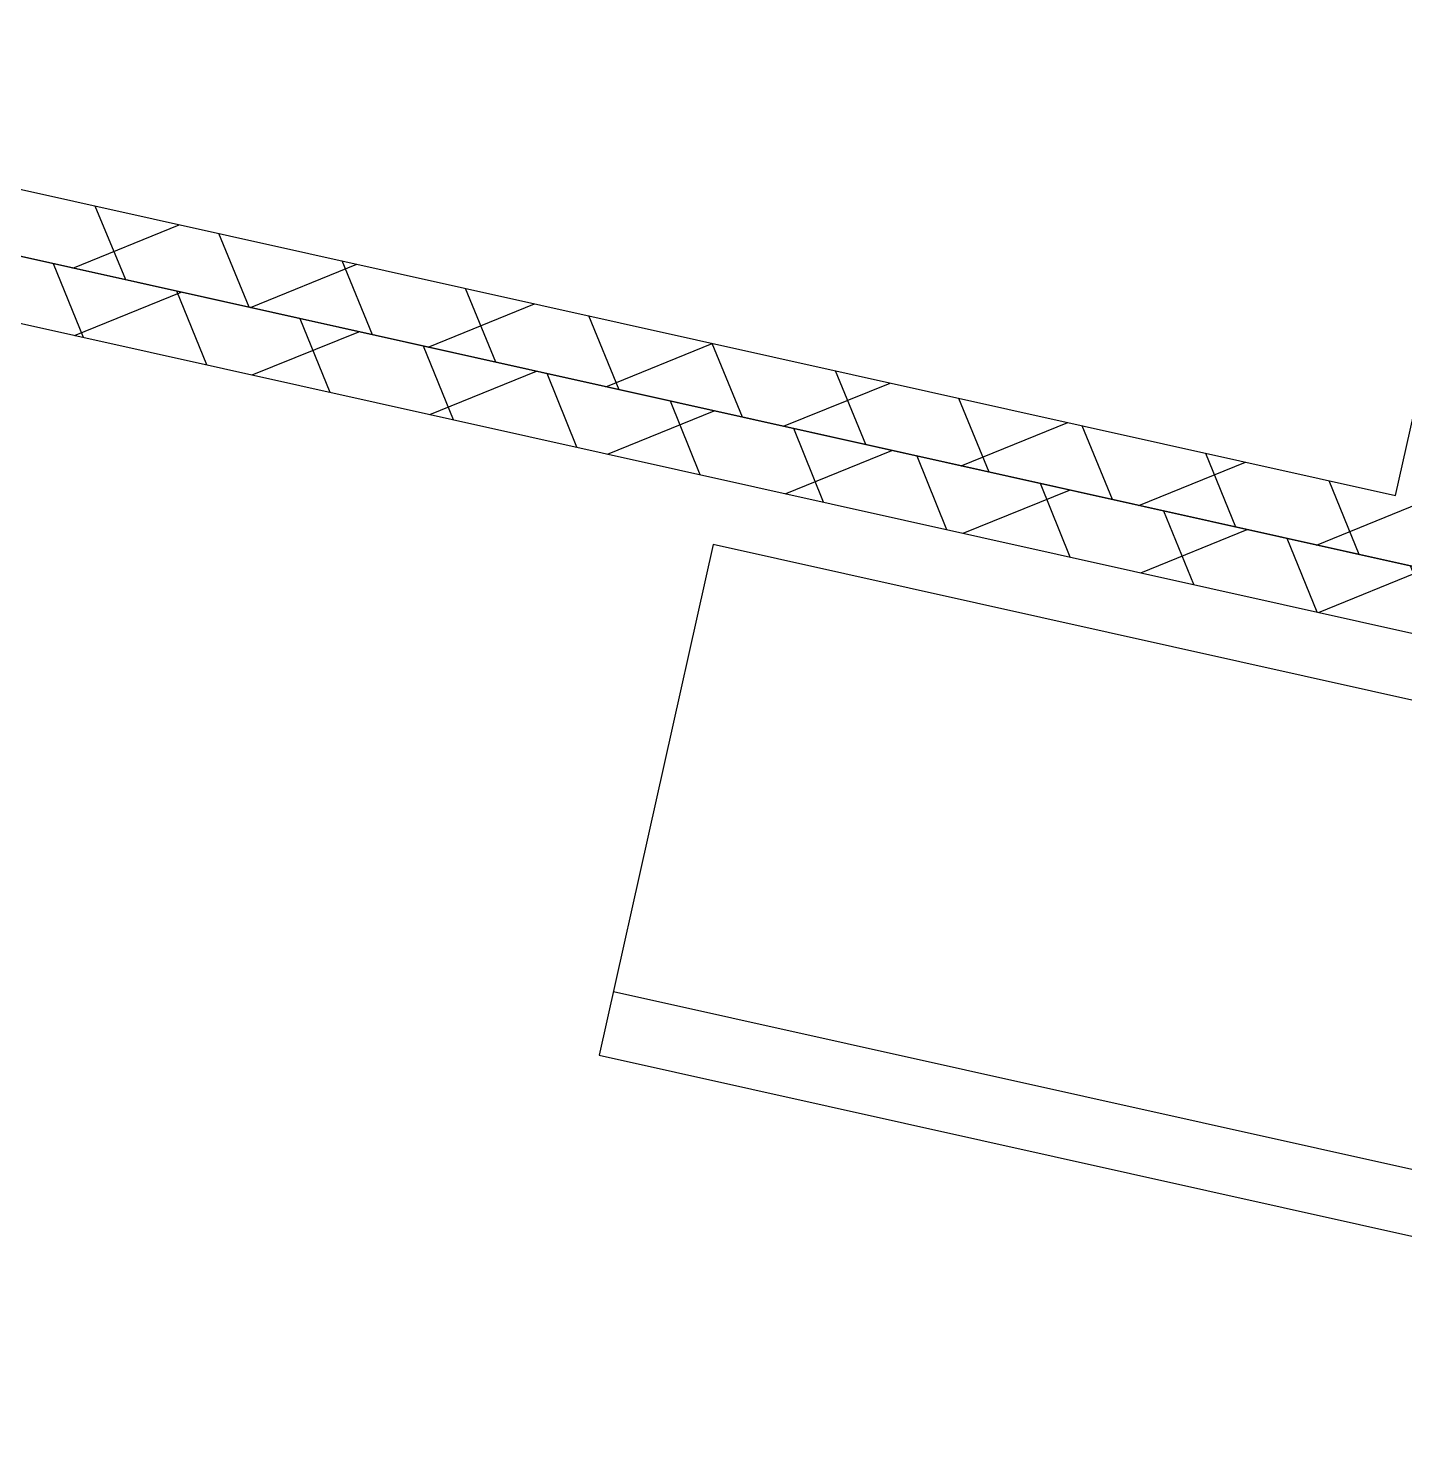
# Model space of a CAD drawing. Extents: x 5370511 to 5386565, y 1010429 to 1053793.
# Drawn here: x 5379775.034 to 5379777.138, y 1039450.124 to 1039452.303 of the extents above; entities that cross this region are included whole.
import ezdxf

# ---------------------------------------------------------------- set-up
doc = ezdxf.new("R2010")
doc.units = 0
doc.layers.add('ГП_сооружения', color=7, linetype='CONTINUOUS')
doc.layers.add('ЭС (тонкий)', color=7, linetype='CONTINUOUS', lineweight=25)

# ---------------------------------------------------------------- blocks, each defined once
blk = doc.blocks.new('*U326')
at = {"layer": 'ЭС (тонкий)', "transparency": 33554687}
h = blk.add_hatch(dxfattribs=at)
h.set_pattern_fill('ANSI37', color=253, angle=79.77202800376043)
h.set_pattern_definition([(124.7720280037604, (389.8221076882319, -736.7669303502602), (-2.608033060492139, -1.810742542544358), []), (214.7720280037603, (389.8221076882319, -736.7669303502602), (1.810742542544358, -2.608033060492139), [])])
h.paths.add_polyline_path([(222.3977735015176, -46.04235934410394), (262.3977735015212, -46.04235934396388), (262.3977735015285, -48.0423593439657), (222.3977735015285, -48.04235934410394)])
h.paths.add_polyline_path([(271.397773499664, -48.04235934393296), (273.3977734996622, -48.04235934392568), (273.3977734998332, -97.04235934392568), (271.397773499835, -97.04235934393296)], flags=17)
h.paths.add_polyline_path([(211.3977735035658, -99.04235934414396), (351.3977734914586, -99.04235934365465), (411.3977734877333, -99.04235934345274), (411.3977734877242, -96.12499739853706), (409.3977734877242, -96.12499739854252), (409.397773487726, -97.0423593434582), (351.3977734914513, -97.04235934365647), (351.3977734912803, -48.04235934365647), (409.397773487555, -48.04235934252506), (409.3977734877242, -96.58367837006813), (411.3977734877242, -96.12499739853706), (411.3977734875514, -46.0423593425196), (298.164321817512, -46.04235934383837), (298.1643218175211, -48.04235934384201), (349.3977734912785, -48.04235934366193), (349.3977734914531, -97.0423593427306), (213.3977735035567, -97.04235934413668), (213.3977735033893, -48.04235934320536), (280.1643218193838, -48.04235934297617), (280.1643218193783, -46.04235934390385), (211.397773503382, -46.042359343209)])
h.paths.add_polyline_path([(401.1258575833069, -46.04235934348367), (360.3977734894104, -46.04235934362737), (360.3977734894213, -48.04235934362373), (401.1258575833087, -48.04235934348549)])
h = blk.add_hatch(dxfattribs=at)
h.set_pattern_fill('ANSI37', color=253, angle=79.77202800376043)
h.set_pattern_definition([(124.7720280037604, (-858.270248284183, 1107.706243992727), (-2.608033060492139, -1.810742542544358), []), (214.7720280037604, (-858.270248284183, 1107.706243992727), (1.810742542544358, -2.608033060492139), [])])
h.paths.add_polyline_path([(249.9257382694811, -152.0404310978874), (249.9455592679003, -150.0404310978863), (269.8373475850601, -150.0416634402352), (269.8373475850601, -150.0423593426069), (289.8373475850592, -150.0423593426078), (376.0178459597444, -150.048241387879), (376.0178459597498, -152.0482427959166)])
h.paths.add_polyline_path([(211.3977735042188, -152.0423593441421), (211.3977735035676, -99.04235934414578), (351.3977734914604, -99.04235934365647), (411.3977734877387, -99.04235934345274), (411.3977734879206, -152.0423593434527), (394.0178459602946, -152.0462621572126), (394.0376669563082, -150.0462623999492), (409.3977734879134, -150.0423593434582), (409.3977734877442, -101.04235934346), (351.3977734914713, -101.042359342727), (213.3977735035749, -101.0423593432054), (213.3977735037167, -142.042359343028), (213.2944953937429, -142.042359343028), (213.2944953937429, -150.042359343028), (231.925738271337, -150.042359343028), (231.9257382713424, -152.0423593450089)])
at = {"layer": 'ЭС (тонкий)', "color": 253, "transparency": 33554687}
for p, q in [((271.3977734998386, -97.04235934393296), (271.3977734996658, -48.04235934393478)), ((213.3977735035621, -97.04235934413668), (271.3977734998386, -97.04235934393296)), ((351.3977734914604, -99.04235934365647), (211.3977735035676, -99.04235934414578)), ((213.3977735035749, -101.0423593432054), (351.3977734914713, -101.042359342727)), ((371.4474537654276, -103.0423593443895), (251.3462960196155, -103.0423593425269)), ((251.3462960196155, -103.0423593425269), (251.3462960191498, -119.0423593434582)), ((251.3462960191498, -117.0423593443895), (371.4474537654276, -117.0423593443895)), ((251.3462960191498, -119.0423593434582), (371.4474537654276, -119.0423593434582))]:
    blk.add_line(p, q, dxfattribs=at)
for points in [[(246.1623667599586, -38.54376613982072), (262.4020632271665, -46.04442335458384), (272.4020632189593, -46.04482804725899), (272.3999183477961, -99.04482800385972), (211.3999183977382, -99.04235937853969), (211.4020632689014, -46.04235942193895), (222.4020632599083, -46.04280458388143), (238.6423667661099, -38.54346181092819)], [(394.0177733770349, -152.0497498327802), (411.3977733627787, -152.0504531886488), (411.399918233971, -99.0504532320499), (211.3999183977382, -99.04235937853969), (211.397773526546, -152.0423593351386), (231.9177735097426, -152.0431897645083), (248.1574699769506, -159.5438469792714)]]:
    blk.add_lwpolyline(points, dxfattribs=at)

msp = doc.modelspace()

# ---------------------------------------------------------------- block references
at = {"layer": 'ГП_сооружения', "color": 1, "lineweight": 15, "xscale": 0.05000000000000001, "yscale": 0.05000000000000001, "zscale": 0.05000000000000001, "rotation": 347.4452412677718}
msp.add_blockref('*U326', (5379764.933649814, 1039459.274949813), dxfattribs=at)

doc.saveas('drawing.dxf')
